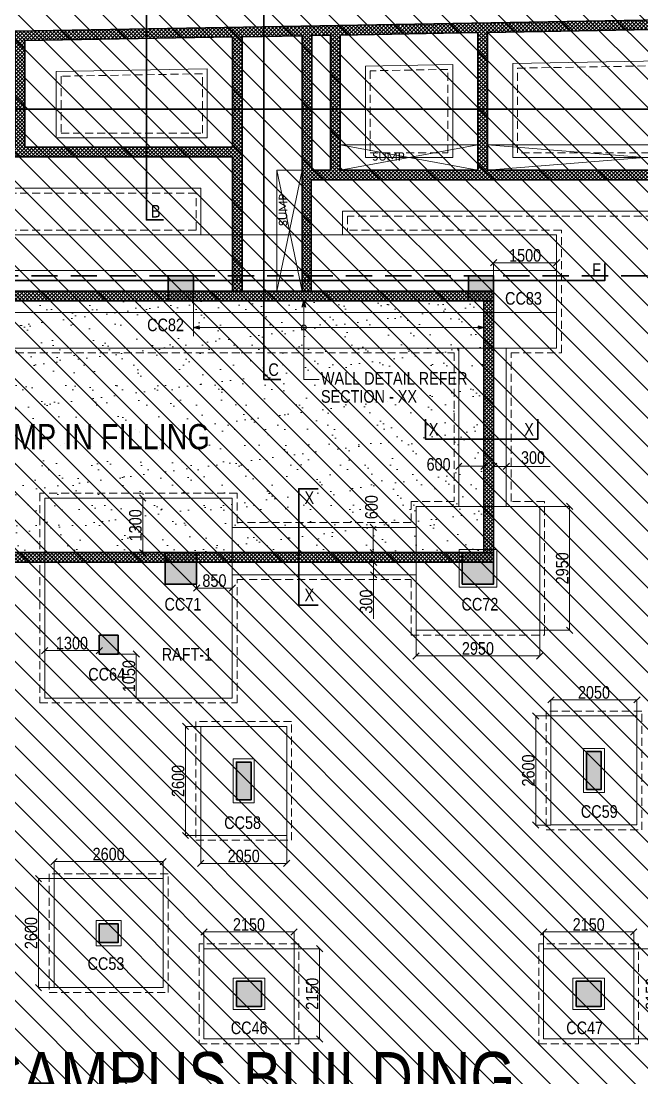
# Model space of a CAD drawing. Header units: millimetres. Extents: x 1112055 to 3390982, y -148532 to 766891.
# Drawn here: x 2791125 to 2805924, y 347639 to 372833 of the extents above; entities that cross this region are included whole.
import ezdxf

# ---------------------------------------------------------------- set-up
doc = ezdxf.new("R2010")
doc.units = ezdxf.units.MM
doc.header["$PDMODE"] = 35
doc.header["$PDSIZE"] = -25
doc.linetypes.add('DASHED2', pattern=[0.375, 0.25, -0.125])
doc.linetypes.add('Hidden', pattern=[9.525, 6.35, -3.175])
for name, color, linetype, lineweight in [('A_Cut-out', 251, 'Continuous', 9), ('B COL. NO.', 3, 'Continuous', 20), ('B FINAL COLUMN', 1, 'Continuous', 30), ('B FOOTING', 49, 'Continuous', 20), ('B FOOTING DIM', 234, 'Continuous', 9), ('B HATCH', 250, 'Continuous', 0), ('B P.C.C', 251, 'Continuous', 0), ('EXCAVATION LINE', 236, 'Continuous', 30)]:
    doc.layers.add(name, color=color, linetype=linetype, lineweight=lineweight)
doc.layers.add('B Pedestal', color=7, linetype='Continuous', lineweight=9, true_color=0x5c8948)
doc.layers.add('B-COL HT', color=7, linetype='Continuous', lineweight=0, true_color=0x4e4f45)
doc.layers.add('SXO-TEXT-AREA LOCATION', color=7, linetype='Continuous')
doc.styles.add('ARIAL', font='arial.ttf')
doc.styles.get("Standard").update_dxf_attribs({"font": 'arial.ttf'})
doc.styles.add('SWINC', font='swissc.ttf')
doc.dimstyles.new('BHOOMI', dxfattribs={"dimtxt": 230, "dimasz": 150, "dimexe": 10, "dimexo": 0, "dimgap": 25, "dimtad": 1, "dimdec": 0, "dimzin": 0, "dimdsep": 46, "dimtxsty": 'SWINC', "dimblk": 'OBLIQUE', "dimcen": 0.09, "dimclrd": 250, "dimclre": 250, "dimclrt": 256, "dimaunit": 1, "dimadec": 3, "dimazin": 0, "dimtfac": 1, "dimtdec": 0, "dimtofl": 0, "dimtmove": 1, "dimatfit": 3, "dimfxl": 100, "dimtolj": 1, "dimtzin": 0, "dimlwd": 9, "dimlwe": 5, "dimarcsym": 0})
doc.dimstyles.new('DIM 1', dxfattribs={"dimscale": 0, "dimtxt": 230, "dimasz": 150, "dimexe": 0.18, "dimexo": 0.0625, "dimgap": 0.5, "dimtad": 1, "dimdec": 0, "dimzin": 0, "dimdsep": 46, "dimtxsty": 'ARIAL', "dimblk": 'OBLIQUE', "dimcen": 6, "dimse1": 1, "dimse2": 1, "dimclrd": 256, "dimclrt": 256, "dimadec": 0, "dimazin": 2, "dimtfac": 0.75, "dimtdec": 0, "dimtix": 1, "dimtofl": 0, "dimtmove": 1, "dimatfit": 3, "dimldrblk": 'OPEN30', "dimfxl": 0.18, "dimfrac": 1, "dimtolj": 1, "dimtzin": 0, "dimlwd": -1, "dimarcsym": 0})
pattern_1 = [(45, (931955.594, -149308.41), (-44.9012806, 44.9012806), []), (135, (931955.594, -149308.41), (-44.9012806, -44.9012806), [])]

# ---------------------------------------------------------------- blocks, each defined once
blk = doc.blocks.new('_Oblique')
at = {"color": 0, "linetype": 'ByBlock', "lineweight": -2}
blk.add_line((-0.5, -0.5), (0.5, 0.5), dxfattribs=at)
blk = doc.blocks.new('*D4204')
at = {"layer": 'B FOOTING DIM', "color": 250, "lineweight": 5, "ltscale": 0.5, "transparency": 16777216}
for p, q in [((2802391, 366762), (2802391, 367082)), ((2802391, 367072), (2803891, 367072)), ((2803891, 366762), (2803891, 367082))]:
    blk.add_line(p, q, dxfattribs=at)
at = {"layer": 'Defpoints', "color": 0, "transparency": 16777216}
for p in [(2803891, 367072), (2802391, 366762), (2803891, 366762)]:
    blk.add_point(p, dxfattribs=at)
at = {"layer": 'B FOOTING DIM', "color": 250, "lineweight": 5, "transparency": 16777216, "xscale": 150, "yscale": 150, "zscale": 150, "rotation": 180}
blk.add_blockref('_Oblique', (2802391, 367072), dxfattribs=at)
at = {"layer": 'B FOOTING DIM', "color": 250, "lineweight": 5, "transparency": 16777216, "xscale": 150, "yscale": 150, "zscale": 150}
blk.add_blockref('_Oblique', (2803891, 367072), dxfattribs=at)
at = {"layer": 'B FOOTING DIM', "transparency": 16777216, "insert": (2803141, 367247), "char_height": 300, "attachment_point": 5, "style": 'SWINC'}
blk.add_mtext('\\A1;1500', dxfattribs=at)
blk = doc.blocks.new('*D4577')
at = {"layer": 'B FOOTING DIM', "color": 250, "lineweight": 5, "ltscale": 0.5, "transparency": 16777216}
for p, q in [((2795482, 350717), (2795482, 351128)), ((2795482, 351118), (2797632, 351118)), ((2797632, 350717), (2797632, 351128))]:
    blk.add_line(p, q, dxfattribs=at)
at = {"layer": 'Defpoints', "color": 0, "transparency": 16777216}
for p in [(2797632, 351118), (2795482, 350717), (2797632, 350717)]:
    blk.add_point(p, dxfattribs=at)
at = {"layer": 'B FOOTING DIM', "color": 250, "lineweight": 5, "transparency": 16777216, "xscale": 150, "yscale": 150, "zscale": 150, "rotation": 180}
blk.add_blockref('_Oblique', (2795482, 351118), dxfattribs=at)
at = {"layer": 'B FOOTING DIM', "color": 250, "lineweight": 5, "transparency": 16777216, "xscale": 150, "yscale": 150, "zscale": 150}
blk.add_blockref('_Oblique', (2797632, 351118), dxfattribs=at)
at = {"layer": 'B FOOTING DIM', "transparency": 16777216, "insert": (2796557, 351293), "char_height": 300, "attachment_point": 5, "style": 'SWINC'}
blk.add_mtext('\\A1;2150', dxfattribs=at)
blk = doc.blocks.new('*D4578')
at = {"layer": 'B FOOTING DIM', "color": 250, "lineweight": 5, "ltscale": 0.5, "transparency": 16777216}
for p, q in [((2797632, 350717), (2798252, 350717)), ((2798242, 350717), (2798242, 348567)), ((2797632, 348567), (2798252, 348567))]:
    blk.add_line(p, q, dxfattribs=at)
at = {"layer": 'Defpoints', "color": 0, "transparency": 16777216}
for p in [(2797632, 350717), (2797632, 348567), (2798242, 348567)]:
    blk.add_point(p, dxfattribs=at)
at = {"layer": 'B FOOTING DIM', "color": 250, "lineweight": 5, "transparency": 16777216, "xscale": 150, "yscale": 150, "zscale": 150}
for p, rotation in [((2798242, 350717), 90), ((2798242, 348567), 270)]:
    blk.add_blockref('_Oblique', p, dxfattribs=dict(at, rotation=rotation))
at = {"layer": 'B FOOTING DIM', "transparency": 16777216, "insert": (2798067, 349642), "char_height": 300, "attachment_point": 5, "rotation": 90, "style": 'SWINC'}
blk.add_mtext('\\A1;2150', dxfattribs=at)
blk = doc.blocks.new('*D4579')
at = {"layer": 'B FOOTING DIM', "color": 250, "lineweight": 5, "ltscale": 0.5, "transparency": 16777216}
for p, q in [((2803582, 350717), (2803582, 351128)), ((2803582, 351118), (2805732, 351118)), ((2805732, 350717), (2805732, 351128))]:
    blk.add_line(p, q, dxfattribs=at)
at = {"layer": 'Defpoints', "color": 0, "transparency": 16777216}
for p in [(2805732, 351118), (2803582, 350717), (2805732, 350717)]:
    blk.add_point(p, dxfattribs=at)
at = {"layer": 'B FOOTING DIM', "color": 250, "lineweight": 5, "transparency": 16777216, "xscale": 150, "yscale": 150, "zscale": 150, "rotation": 180}
blk.add_blockref('_Oblique', (2803582, 351118), dxfattribs=at)
at = {"layer": 'B FOOTING DIM', "color": 250, "lineweight": 5, "transparency": 16777216, "xscale": 150, "yscale": 150, "zscale": 150}
blk.add_blockref('_Oblique', (2805732, 351118), dxfattribs=at)
at = {"layer": 'B FOOTING DIM', "transparency": 16777216, "insert": (2804657, 351293), "char_height": 300, "attachment_point": 5, "style": 'SWINC'}
blk.add_mtext('\\A1;2150', dxfattribs=at)
blk = doc.blocks.new('*D4580')
at = {"layer": 'B FOOTING DIM', "color": 250, "lineweight": 5, "ltscale": 0.5, "transparency": 16777216}
for p, q in [((2805732, 350717), (2806352, 350717)), ((2806342, 350717), (2806342, 348567)), ((2805732, 348567), (2806352, 348567))]:
    blk.add_line(p, q, dxfattribs=at)
at = {"layer": 'Defpoints', "color": 0, "transparency": 16777216}
for p in [(2805732, 350717), (2805732, 348567), (2806342, 348567)]:
    blk.add_point(p, dxfattribs=at)
at = {"layer": 'B FOOTING DIM', "color": 250, "lineweight": 5, "transparency": 16777216, "xscale": 150, "yscale": 150, "zscale": 150}
for p, rotation in [((2806342, 350717), 90), ((2806342, 348567), 270)]:
    blk.add_blockref('_Oblique', p, dxfattribs=dict(at, rotation=rotation))
at = {"layer": 'B FOOTING DIM', "transparency": 16777216, "insert": (2806167, 349642), "char_height": 300, "attachment_point": 5, "rotation": 90, "style": 'SWINC'}
blk.add_mtext('\\A1;2150', dxfattribs=at)
blk = doc.blocks.new('*D4581')
at = {"layer": 'B FOOTING DIM', "color": 250, "lineweight": 5, "ltscale": 0.5, "transparency": 16777216}
for p, q in [((2795407, 356017), (2795034, 356017)), ((2795044, 356017), (2795044, 353417)), ((2795407, 353417), (2795034, 353417))]:
    blk.add_line(p, q, dxfattribs=at)
at = {"layer": 'Defpoints', "color": 0, "transparency": 16777216}
for p in [(2795407, 356017), (2795044, 353417), (2795407, 353417)]:
    blk.add_point(p, dxfattribs=at)
at = {"layer": 'B FOOTING DIM', "color": 250, "lineweight": 5, "transparency": 16777216, "xscale": 150, "yscale": 150, "zscale": 150}
for p, rotation in [((2795044, 356017), 90), ((2795044, 353417), 270)]:
    blk.add_blockref('_Oblique', p, dxfattribs=dict(at, rotation=rotation))
at = {"layer": 'B FOOTING DIM', "transparency": 16777216, "insert": (2794869, 354717), "char_height": 300, "attachment_point": 5, "rotation": 90, "style": 'SWINC'}
blk.add_mtext('\\A1;2600', dxfattribs=at)
blk = doc.blocks.new('*D4582')
at = {"layer": 'B FOOTING DIM', "color": 250, "lineweight": 5, "ltscale": 0.5, "transparency": 16777216}
for p, q in [((2795407, 353417), (2795407, 352740)), ((2797457, 353417), (2797457, 352740)), ((2795407, 352750), (2797457, 352750))]:
    blk.add_line(p, q, dxfattribs=at)
at = {"layer": 'Defpoints', "color": 0, "transparency": 16777216}
for p in [(2795407, 353417), (2797457, 353417), (2797457, 352750)]:
    blk.add_point(p, dxfattribs=at)
at = {"layer": 'B FOOTING DIM', "color": 250, "lineweight": 5, "transparency": 16777216, "xscale": 150, "yscale": 150, "zscale": 150, "rotation": 180}
blk.add_blockref('_Oblique', (2795407, 352750), dxfattribs=at)
at = {"layer": 'B FOOTING DIM', "color": 250, "lineweight": 5, "transparency": 16777216, "xscale": 150, "yscale": 150, "zscale": 150}
blk.add_blockref('_Oblique', (2797457, 352750), dxfattribs=at)
at = {"layer": 'B FOOTING DIM', "transparency": 16777216, "insert": (2796432, 352925), "char_height": 300, "attachment_point": 5, "style": 'SWINC'}
blk.add_mtext('\\A1;2050', dxfattribs=at)
blk = doc.blocks.new('*D4583')
at = {"layer": 'B FOOTING DIM', "color": 250, "lineweight": 5, "ltscale": 0.5, "transparency": 16777216}
for p, q in [((2803757, 356267), (2803384, 356267)), ((2803394, 356267), (2803394, 353667)), ((2803757, 353667), (2803384, 353667))]:
    blk.add_line(p, q, dxfattribs=at)
at = {"layer": 'Defpoints', "color": 0, "transparency": 16777216}
for p in [(2803757, 356267), (2803394, 353667), (2803757, 353667)]:
    blk.add_point(p, dxfattribs=at)
at = {"layer": 'B FOOTING DIM', "color": 250, "lineweight": 5, "transparency": 16777216, "xscale": 150, "yscale": 150, "zscale": 150}
for p, rotation in [((2803394, 356267), 90), ((2803394, 353667), 270)]:
    blk.add_blockref('_Oblique', p, dxfattribs=dict(at, rotation=rotation))
at = {"layer": 'B FOOTING DIM', "transparency": 16777216, "insert": (2803219, 354967), "char_height": 300, "attachment_point": 5, "rotation": 90, "style": 'SWINC'}
blk.add_mtext('\\A1;2600', dxfattribs=at)
blk = doc.blocks.new('*D4584')
at = {"layer": 'B FOOTING DIM', "color": 250, "lineweight": 5, "ltscale": 0.5, "transparency": 16777216}
for p, q in [((2803757, 356267), (2803757, 356662)), ((2803757, 356652), (2805807, 356652)), ((2805807, 356267), (2805807, 356662))]:
    blk.add_line(p, q, dxfattribs=at)
at = {"layer": 'Defpoints', "color": 0, "transparency": 16777216}
for p in [(2805807, 356652), (2803757, 356267), (2805807, 356267)]:
    blk.add_point(p, dxfattribs=at)
at = {"layer": 'B FOOTING DIM', "color": 250, "lineweight": 5, "transparency": 16777216, "xscale": 150, "yscale": 150, "zscale": 150, "rotation": 180}
blk.add_blockref('_Oblique', (2803757, 356652), dxfattribs=at)
at = {"layer": 'B FOOTING DIM', "color": 250, "lineweight": 5, "transparency": 16777216, "xscale": 150, "yscale": 150, "zscale": 150}
blk.add_blockref('_Oblique', (2805807, 356652), dxfattribs=at)
at = {"layer": 'B FOOTING DIM', "transparency": 16777216, "insert": (2804782, 356827), "char_height": 300, "attachment_point": 5, "style": 'SWINC'}
blk.add_mtext('\\A1;2050', dxfattribs=at)
blk = doc.blocks.new('*D4611')
at = {"layer": 'B FOOTING DIM', "color": 250, "lineweight": 5, "ltscale": 0.5, "transparency": 16777216}
for p, q in [((2800541, 358312), (2800541, 357690)), ((2803491, 358312), (2803491, 357690)), ((2803491, 357700), (2800541, 357700))]:
    blk.add_line(p, q, dxfattribs=at)
at = {"layer": 'Defpoints', "color": 0, "transparency": 16777216}
for p in [(2800541, 358312), (2803491, 358312), (2800541, 357700)]:
    blk.add_point(p, dxfattribs=at)
at = {"layer": 'B FOOTING DIM', "color": 250, "lineweight": 5, "transparency": 16777216, "xscale": 150, "yscale": 150, "zscale": 150, "rotation": 180}
blk.add_blockref('_Oblique', (2800541, 357700), dxfattribs=at)
at = {"layer": 'B FOOTING DIM', "color": 250, "lineweight": 5, "transparency": 16777216, "xscale": 150, "yscale": 150, "zscale": 150}
blk.add_blockref('_Oblique', (2803491, 357700), dxfattribs=at)
at = {"layer": 'B FOOTING DIM', "transparency": 16777216, "insert": (2802016, 357875), "char_height": 300, "attachment_point": 5, "style": 'SWINC'}
blk.add_mtext('\\A1;2950', dxfattribs=at)
blk = doc.blocks.new('*D4612')
at = {"layer": 'B FOOTING DIM', "color": 250, "lineweight": 5, "ltscale": 0.5, "transparency": 16777216}
for p, q in [((2803491, 361262), (2804213, 361262)), ((2804203, 358312), (2804203, 361262)), ((2803491, 358312), (2804213, 358312))]:
    blk.add_line(p, q, dxfattribs=at)
at = {"layer": 'Defpoints', "color": 0, "transparency": 16777216}
for p in [(2803491, 361262), (2804203, 361262), (2803491, 358312)]:
    blk.add_point(p, dxfattribs=at)
at = {"layer": 'B FOOTING DIM', "color": 250, "lineweight": 5, "transparency": 16777216, "xscale": 150, "yscale": 150, "zscale": 150}
for p, rotation in [((2804203, 361262), 90), ((2804203, 358312), 270)]:
    blk.add_blockref('_Oblique', p, dxfattribs=dict(at, rotation=rotation))
at = {"layer": 'B FOOTING DIM', "transparency": 16777216, "insert": (2804028, 359787), "char_height": 300, "attachment_point": 5, "rotation": 90, "style": 'SWINC'}
blk.add_mtext('\\A1;2950', dxfattribs=at)
blk = doc.blocks.new('*D4669')
at = {"layer": 'B FOOTING DIM', "color": 250, "lineweight": 5, "ltscale": 0.5, "transparency": 16777216}
for p, q in [((2791912, 352390), (2791912, 352806)), ((2791912, 352796), (2794512, 352796)), ((2794512, 352390), (2794512, 352806))]:
    blk.add_line(p, q, dxfattribs=at)
at = {"layer": 'Defpoints', "color": 0, "transparency": 16777216}
for p in [(2794512, 352796), (2791912, 352390), (2794512, 352390)]:
    blk.add_point(p, dxfattribs=at)
at = {"layer": 'B FOOTING DIM', "color": 250, "lineweight": 5, "transparency": 16777216, "xscale": 150, "yscale": 150, "zscale": 150, "rotation": 180}
blk.add_blockref('_Oblique', (2791912, 352796), dxfattribs=at)
at = {"layer": 'B FOOTING DIM', "color": 250, "lineweight": 5, "transparency": 16777216, "xscale": 150, "yscale": 150, "zscale": 150}
blk.add_blockref('_Oblique', (2794512, 352796), dxfattribs=at)
at = {"layer": 'B FOOTING DIM', "transparency": 16777216, "insert": (2793212, 352971), "char_height": 300, "attachment_point": 5, "style": 'SWINC'}
blk.add_mtext('\\A1;2600', dxfattribs=at)
blk = doc.blocks.new('*D4670')
at = {"layer": 'B FOOTING DIM', "color": 250, "lineweight": 5, "ltscale": 0.5, "transparency": 16777216}
for p, q in [((2791912, 352390), (2791529, 352390)), ((2791539, 352390), (2791539, 349790)), ((2791912, 349790), (2791529, 349790))]:
    blk.add_line(p, q, dxfattribs=at)
at = {"layer": 'Defpoints', "color": 0, "transparency": 16777216}
for p in [(2791912, 352390), (2791539, 349790), (2791912, 349790)]:
    blk.add_point(p, dxfattribs=at)
at = {"layer": 'B FOOTING DIM', "color": 250, "lineweight": 5, "transparency": 16777216, "xscale": 150, "yscale": 150, "zscale": 150}
for p, rotation in [((2791539, 352390), 90), ((2791539, 349790), 270)]:
    blk.add_blockref('_Oblique', p, dxfattribs=dict(at, rotation=rotation))
at = {"layer": 'B FOOTING DIM', "transparency": 16777216, "insert": (2791364, 351090), "char_height": 300, "attachment_point": 5, "rotation": 90, "style": 'SWINC'}
blk.add_mtext('\\A1;2600', dxfattribs=at)
blk = doc.blocks.new('*D4682')
at = {"layer": 'B FOOTING DIM', "color": 250, "lineweight": 5, "ltscale": 0.5, "transparency": 16777216}
for p, q in [((2791687, 357951), (2791687, 357817)), ((2792987, 357827), (2791687, 357827)), ((2792987, 357967), (2792987, 357817))]:
    blk.add_line(p, q, dxfattribs=at)
at = {"layer": 'Defpoints', "color": 0, "transparency": 16777216}
for p in [(2791687, 357951), (2791687, 357827), (2792987, 357967)]:
    blk.add_point(p, dxfattribs=at)
at = {"layer": 'B FOOTING DIM', "color": 250, "lineweight": 5, "transparency": 16777216, "xscale": 150, "yscale": 150, "zscale": 150, "rotation": 180}
blk.add_blockref('_Oblique', (2791687, 357827), dxfattribs=at)
at = {"layer": 'B FOOTING DIM', "color": 250, "lineweight": 5, "transparency": 16777216, "xscale": 150, "yscale": 150, "zscale": 150}
blk.add_blockref('_Oblique', (2792987, 357827), dxfattribs=at)
at = {"layer": 'B FOOTING DIM', "transparency": 16777216, "insert": (2792337, 358002), "char_height": 300, "attachment_point": 5, "style": 'SWINC'}
blk.add_mtext('\\A1;1300', dxfattribs=at)
blk = doc.blocks.new('*D4683')
at = {"layer": 'B FOOTING DIM', "color": 250, "lineweight": 5, "ltscale": 0.5, "transparency": 16777216}
for p, q in [((2795309, 359662), (2795309, 359307)), ((2796159, 359657), (2796159, 359307)), ((2795309, 359317), (2796159, 359317))]:
    blk.add_line(p, q, dxfattribs=at)
at = {"layer": 'Defpoints', "color": 0, "transparency": 16777216}
for p in [(2795309, 359662), (2796159, 359657), (2796159, 359317)]:
    blk.add_point(p, dxfattribs=at)
at = {"layer": 'B FOOTING DIM', "color": 250, "lineweight": 5, "transparency": 16777216, "xscale": 150, "yscale": 150, "zscale": 150, "rotation": 180}
blk.add_blockref('_Oblique', (2795309, 359317), dxfattribs=at)
at = {"layer": 'B FOOTING DIM', "color": 250, "lineweight": 5, "transparency": 16777216, "xscale": 150, "yscale": 150, "zscale": 150}
blk.add_blockref('_Oblique', (2796159, 359317), dxfattribs=at)
at = {"layer": 'B FOOTING DIM', "transparency": 16777216, "insert": (2795734, 359492), "char_height": 300, "attachment_point": 5, "style": 'SWINC'}
blk.add_mtext('\\A1;850', dxfattribs=at)
blk = doc.blocks.new('*D4684')
at = {"layer": 'B FOOTING DIM', "color": 250, "lineweight": 5, "ltscale": 0.5, "transparency": 16777216}
for p, q in [((2793437, 357742), (2793880, 357742)), ((2793870, 357742), (2793870, 356692)), ((2793437, 356692), (2793880, 356692))]:
    blk.add_line(p, q, dxfattribs=at)
at = {"layer": 'Defpoints', "color": 0, "transparency": 16777216}
for p in [(2793437, 357742), (2793437, 356692), (2793870, 356692)]:
    blk.add_point(p, dxfattribs=at)
at = {"layer": 'B FOOTING DIM', "color": 250, "lineweight": 5, "transparency": 16777216, "xscale": 150, "yscale": 150, "zscale": 150}
for p, rotation in [((2793870, 357742), 90), ((2793870, 356692), 270)]:
    blk.add_blockref('_Oblique', p, dxfattribs=dict(at, rotation=rotation))
at = {"layer": 'B FOOTING DIM', "transparency": 16777216, "insert": (2793695, 357217), "char_height": 300, "attachment_point": 5, "rotation": 90, "style": 'SWINC'}
blk.add_mtext('\\A1;1050', dxfattribs=at)
blk = doc.blocks.new('*D4685')
at = {"layer": 'B FOOTING DIM', "color": 250, "lineweight": 5, "ltscale": 0.5, "transparency": 16777216}
for p, q in [((2794559, 361463), (2794016, 361463)), ((2794026, 360162), (2794026, 361463)), ((2794559, 360162), (2794016, 360162))]:
    blk.add_line(p, q, dxfattribs=at)
at = {"layer": 'Defpoints', "color": 0, "transparency": 16777216}
for p in [(2794026, 361463), (2794559, 361463), (2794559, 360162)]:
    blk.add_point(p, dxfattribs=at)
at = {"layer": 'B FOOTING DIM', "color": 250, "lineweight": 5, "transparency": 16777216, "xscale": 150, "yscale": 150, "zscale": 150}
for p, rotation in [((2794026, 361463), 90), ((2794026, 360162), 270)]:
    blk.add_blockref('_Oblique', p, dxfattribs=dict(at, rotation=rotation))
at = {"layer": 'B FOOTING DIM', "transparency": 16777216, "insert": (2793851, 360813), "char_height": 300, "attachment_point": 5, "rotation": 90, "style": 'SWINC'}
blk.add_mtext('\\A1;1300', dxfattribs=at)
blk = doc.blocks.new('*D4283')
at = {"layer": 'B FOOTING DIM', "color": 250, "lineweight": 5, "ltscale": 0.5, "transparency": 16777216}
for p, q in [((2799351, 359932), (2799537, 359932)), ((2799527, 359632), (2799527, 359932)), ((2799351, 359632), (2799537, 359632)), ((2799527, 359632), (2799527, 358584))]:
    blk.add_line(p, q, dxfattribs=at)
at = {"layer": 'Defpoints', "color": 0, "transparency": 16777216}
for p in [(2799351, 359932), (2799527, 359932), (2799351, 359632)]:
    blk.add_point(p, dxfattribs=at)
at = {"layer": 'B FOOTING DIM', "color": 250, "lineweight": 5, "transparency": 16777216, "xscale": 150, "yscale": 150, "zscale": 150}
for p, rotation in [((2799527, 359932), 90), ((2799527, 359632), 270)]:
    blk.add_blockref('_Oblique', p, dxfattribs=dict(at, rotation=rotation))
at = {"layer": 'B FOOTING DIM', "transparency": 16777216, "insert": (2799352, 358994), "char_height": 300, "attachment_point": 5, "rotation": 90, "style": 'SWINC'}
blk.add_mtext('\\A1;300', dxfattribs=at)
blk = doc.blocks.new('*D4284')
at = {"layer": 'B FOOTING DIM', "color": 250, "lineweight": 5, "ltscale": 0.5, "transparency": 16777216}
for p, q in [((2799557, 360762), (2799510, 360762)), ((2799520, 360162), (2799520, 360762)), ((2799557, 360162), (2799510, 360162))]:
    blk.add_line(p, q, dxfattribs=at)
at = {"layer": 'Defpoints', "color": 0, "transparency": 16777216}
for p in [(2799520, 360762), (2799557, 360762), (2799557, 360162)]:
    blk.add_point(p, dxfattribs=at)
at = {"layer": 'B FOOTING DIM', "color": 250, "lineweight": 5, "transparency": 16777216, "xscale": 150, "yscale": 150, "zscale": 150}
for p, rotation in [((2799520, 360762), 90), ((2799520, 360162), 270)]:
    blk.add_blockref('_Oblique', p, dxfattribs=dict(at, rotation=rotation))
at = {"layer": 'B FOOTING DIM', "transparency": 16777216, "insert": (2799479, 361245), "char_height": 300, "attachment_point": 5, "rotation": 90, "style": 'SWINC'}
blk.add_mtext('\\A1;600', dxfattribs=at)
blk = doc.blocks.new('_Open30')
at = {"color": 0, "linetype": 'ByBlock', "lineweight": -2}
for p, q in [((-1, 0.27), (0, 0)), ((0, 0), (-1, -0.27)), ((0, 0), (-1, 0))]:
    blk.add_line(p, q, dxfattribs=at)
blk = doc.blocks.new('*D4285')
at = {"layer": 'B FOOTING DIM', "color": 250, "lineweight": 5, "ltscale": 0.5, "transparency": 16777216}
for p, q in [((2802391, 362391), (2802391, 362206)), ((2802691, 362391), (2802691, 362206)), ((2802691, 362216), (2802391, 362216)), ((2802691, 362216), (2803739, 362216))]:
    blk.add_line(p, q, dxfattribs=at)
at = {"layer": 'Defpoints', "color": 0, "transparency": 16777216}
for p in [(2802391, 362391), (2802691, 362391), (2802391, 362216)]:
    blk.add_point(p, dxfattribs=at)
at = {"layer": 'B FOOTING DIM', "color": 250, "lineweight": 5, "transparency": 16777216, "xscale": 150, "yscale": 150, "zscale": 150, "rotation": 180}
blk.add_blockref('_Oblique', (2802391, 362216), dxfattribs=at)
at = {"layer": 'B FOOTING DIM', "color": 250, "lineweight": 5, "transparency": 16777216, "xscale": 150, "yscale": 150, "zscale": 150}
blk.add_blockref('_Oblique', (2802691, 362216), dxfattribs=at)
at = {"layer": 'B FOOTING DIM', "transparency": 16777216, "insert": (2803329, 362426), "char_height": 300, "attachment_point": 5, "style": 'SWINC'}
blk.add_mtext('\\A1;300', dxfattribs=at)
blk = doc.blocks.new('*D4286')
at = {"layer": 'B FOOTING DIM', "color": 250, "lineweight": 5, "ltscale": 0.5, "transparency": 16777216}
for p, q in [((2801561, 362186), (2801561, 362232)), ((2802161, 362222), (2801561, 362222)), ((2802161, 362186), (2802161, 362232))]:
    blk.add_line(p, q, dxfattribs=at)
at = {"layer": 'Defpoints', "color": 0, "transparency": 16777216}
for p in [(2801561, 362222), (2801561, 362186), (2802161, 362186)]:
    blk.add_point(p, dxfattribs=at)
at = {"layer": 'B FOOTING DIM', "color": 250, "lineweight": 5, "transparency": 16777216, "xscale": 150, "yscale": 150, "zscale": 150, "rotation": 180}
blk.add_blockref('_Oblique', (2801561, 362222), dxfattribs=at)
at = {"layer": 'B FOOTING DIM', "color": 250, "lineweight": 5, "transparency": 16777216, "xscale": 150, "yscale": 150, "zscale": 150}
blk.add_blockref('_Oblique', (2802161, 362222), dxfattribs=at)
at = {"layer": 'B FOOTING DIM', "transparency": 16777216, "insert": (2801078, 362264), "char_height": 300, "attachment_point": 5, "style": 'SWINC'}
blk.add_mtext('\\A1;600', dxfattribs=at)

msp = doc.modelspace()

# ---------------------------------------------------------------- hatches: boundary and pattern name
at = {"layer": 'B HATCH', "lineweight": 0}
h = msp.add_hatch(dxfattribs=at)
h.set_pattern_fill('ANSI37', color=250, scale=20, style=0)
h.set_pattern_definition([(45, (1040446.71, -149308.41), (-44.9012806, 44.9012806), []), (135, (1040446.71, -149308.41), (-44.9012806, -44.9012806), [])])
h.paths.add_polyline_path([(2817077.2, 369281.5), (2817077.2, 372824.4), (2809902.2, 372698.5), (2809902.2, 369281.7)], flags=16)
h.paths.add_polyline_path([(2791213.2, 369828.2), (2796162.2, 369828.2), (2796162.2, 372457.1), (2791213.2, 372370.2)], flags=16)
h.paths.add_polyline_path([(2798052.2, 372490.5), (2798502.2, 372498.4), (2798502.2, 369281.2), (2798052.2, 369281.2)], flags=16)
h.paths.add_polyline_path([(2753987.2, 369013), (2753987.2, 260347.4), (2804447.2, 260347.4), (2804447.2, 300147.4), (2817077.2, 300147.4), (2817077.2, 369051.5), (2798038.8, 369052), (2798038.8, 366392.4), (2797822.2, 366392.4), (2797822.2, 372486.5), (2796392.2, 372461.4), (2796392.2, 366392.4), (2796162.2, 366392.4), (2796162.2, 369598.2), (2786711.2, 369598.2), (2786711.2, 369013)], flags=16)
h.paths.add_polyline_path([(2809676.9, 372694.5), (2809676.9, 369281.7), (2802247.2, 369281.9), (2802247.2, 372564.1)], flags=16)
h.paths.add_polyline_path([(2798732.2, 369282), (2798732.2, 372502.4), (2802017.2, 372560.1), (2802017.2, 369281.9)], flags=16)
h.paths.add_polyline_path([(2786481.2, 369243), (2753757.2, 369243), (2753757.2, 260117.4), (2804677.2, 260117.4), (2804677.2, 299917.4), (2817307.2, 299917.4), (2817307.2, 373058.5), (2790983.2, 372596.5), (2790983.2, 369828.2), (2786481.2, 369828.2)])
at = {"layer": 'B HATCH'}
h = msp.add_hatch(dxfattribs=at)
h.set_pattern_fill('ANSI37', color=250, scale=20, style=0)
h.set_pattern_definition(pattern_1)
h.paths.add_polyline_path([(2782482.2, 366162.4), (2794633.9, 366162.4), (2794633.9, 366392.4), (2782482.2, 366392.4)])
h = msp.add_hatch(dxfattribs=at)
h.set_pattern_fill('ANSI37', color=250, scale=20, style=0)
h.set_pattern_definition([(45, (944707.26, -149308.41), (-44.9012806, 44.9012806), []), (135, (944707.26, -149308.41), (-44.9012806, -44.9012806), [])])
h.paths.add_polyline_path([(2794633.9, 366162.4), (2802390.6, 366162.4), (2802390.6, 366392.4), (2794633.9, 366392.4)])
h = msp.add_hatch(dxfattribs=at)
h.set_pattern_fill('ANSI37', color=250, scale=20, style=0)
h.set_pattern_definition([(45, (931955.594, -149308.41), (-44.9012806, 44.9012806), []), (135, (931955.594, -149308.41), (-44.9012806, -44.9012806), [])])
h.paths.add_polyline_path([(2802390.6, 360162.4), (2802160.6, 360162.4), (2802160.6, 366162.4), (2802390.6, 366162.4)])
h = msp.add_hatch(dxfattribs=at)
h.set_pattern_fill('ANSI37', color=250, scale=20, style=0)
h.set_pattern_definition(pattern_1)
h.paths.add_polyline_path([(2782482.2, 359932.4), (2794558.9, 359932.4), (2794558.9, 360162.4), (2782482.2, 360162.4)])
h = msp.add_hatch(dxfattribs=at)
h.set_pattern_fill('ANSI37', color=250, scale=20, style=0)
h.set_pattern_definition([(45, (944707.26, -155538.41), (-44.9012806, 44.9012806), []), (135, (944707.26, -155538.41), (-44.9012806, -44.9012806), [])])
h.paths.add_polyline_path([(2794558.9, 359932.4), (2802390.6, 359932.4), (2802390.6, 360162.4), (2794558.9, 360162.4)])
at = {"layer": 'B-COL HT', "lineweight": 0}
h = msp.add_hatch(color=250, dxfattribs=at)
h.dxf.hatch_style = 1
h.paths.add_polyline_path([(2794633.9, 366162.4), (2795233.9, 366162.4), (2795233.9, 366762.4), (2794633.9, 366762.4)])
h = msp.add_hatch(color=250, dxfattribs=at)
h.dxf.hatch_style = 1
h.paths.add_polyline_path([(2801790.6, 366162.4), (2802390.6, 366162.4), (2802390.6, 366762.4), (2801790.6, 366762.4)])
h = msp.add_hatch(color=250, dxfattribs=at)
h.dxf.hatch_style = 1
h.paths.add_polyline_path([(2794558.9, 359412.4), (2795308.9, 359412.4), (2795308.9, 360162.4), (2794558.9, 360162.4)])
h = msp.add_hatch(color=250, dxfattribs=at)
h.dxf.hatch_style = 1
h.paths.add_polyline_path([(2802390.6, 360162.4), (2801640.6, 360162.4), (2801640.6, 359412.4), (2802390.6, 359412.4)])
h = msp.add_hatch(color=250, dxfattribs=at)
h.dxf.hatch_style = 1
h.paths.add_polyline_path([(2792987.2, 357742.4), (2793437.2, 357742.4), (2793437.2, 358192.4), (2792987.2, 358192.4)])
h = msp.add_hatch(color=250, dxfattribs=at)
h.dxf.hatch_style = 1
h.paths.add_polyline_path([(2792987.2, 357742.4), (2793437.2, 357742.4), (2793437.2, 358192.4), (2792987.2, 358192.4)])
h = msp.add_hatch(color=250, dxfattribs=at)
h.dxf.hatch_style = 1
h.paths.add_polyline_path([(2804607.2, 354517.4), (2804957.2, 354517.4), (2804957.2, 355417.4), (2804607.2, 355417.4)])
h = msp.add_hatch(color=250, dxfattribs=at)
h.dxf.hatch_style = 1
h.paths.add_polyline_path([(2796257.2, 354267.4), (2796607.2, 354267.4), (2796607.2, 355167.4), (2796257.2, 355167.4)])
h = msp.add_hatch(color=250, dxfattribs=at)
h.dxf.hatch_style = 1
h.paths.add_polyline_path([(2792987.2, 350864.9), (2793437.2, 350864.9), (2793437.2, 351314.9), (2792987.2, 351314.9)])
h = msp.add_hatch(color=250, dxfattribs=at)
h.dxf.hatch_style = 1
h.paths.add_polyline_path([(2792987.2, 350864.9), (2793437.2, 350864.9), (2793437.2, 351314.9), (2792987.2, 351314.9)])
h = msp.add_hatch(color=250, dxfattribs=at)
h.dxf.hatch_style = 1
h.paths.add_polyline_path([(2796257.2, 349342.4), (2796857.2, 349342.4), (2796857.2, 349942.4), (2796257.2, 349942.4)])
h = msp.add_hatch(color=250, dxfattribs=at)
h.dxf.hatch_style = 1
h.paths.add_polyline_path([(2804357.2, 349342.4), (2804957.2, 349342.4), (2804957.2, 349942.4), (2804357.2, 349942.4)])
at = {"layer": 'EXCAVATION LINE', "lineweight": 0}
h = msp.add_hatch(dxfattribs=at)
h.set_pattern_fill('ANSI31', color=250, scale=150, angle=270)
h.set_pattern_definition([(315, (931955.6, -148808.4), (336.7596, 336.7596), [])])
h.paths.add_polyline_path([(2806897.2, 349752.4), (2806897.2, 356982.4), (2814207.2, 356982.4), (2814207.2, 349752.4)])
h.paths.add_polyline_path([(2804690.6, 337547.4), (2804690.6, 337147.1), (2812646.9, 337147.1), (2812646.9, 329467.6), (2802846.9, 329467.6), (2802846.9, 331747.4), (2798890.6, 331747.4), (2798890.6, 337547.4)])
h.paths.add_polyline_path([(2753042.2, 321417.4), (2818615.6, 321417.4), (2818615.6, 375249.3), (2753042.2, 375249.3)])
h = msp.add_hatch(dxfattribs=at)
h.set_pattern_fill('AR-SAND', color=250, scale=15)
h.set_pattern_definition([(37.5, (671346.6, -8194.46), (-24.00047, 734.11986), [0, -579.12, 0, -647.7, 0, -619.125]), (7.5, (671346.6, -8194.5), (674.28492, 1075.23765), [0, -312.42, 0, -521.97, 0, -200.025]), (327.5, (670878, -8194.46), (1186.48856, 2.15578), [0, -190.5, 0, -685.8, 0, -895.35]), (317.5, (670878, -8194.5), (1145.3347, 334.394), [0, -95.25, 0, -449.58, 0, -514.35])])
h.paths.add_polyline_path([(2782482.2, 366162.4), (2802160.6, 366162.4), (2802160.6, 360162.4), (2782482.2, 360162.4)])

# ---------------------------------------------------------------- linework, layer by layer
at = {"color": 6, "lineweight": 30}
for points in [[(2794520.8, 373747.8), (2794111.6, 373747.8), (2794111.6, 368095.8), (2794520.8, 368095.8)], [(2797320.8, 373788.5), (2796911.6, 373788.5), (2796911.6, 364291.2), (2797320.8, 364291.2)], [(2789817.9, 371147.5), (2789817.9, 370738.3), (2818438.9, 370738.3), (2818438.9, 371147.5)], [(2783457.4, 367055.5), (2783457.4, 366646.3), (2805040.7, 366646.3), (2805040.7, 367055.5)], [(2800763, 363340), (2800763, 362870), (2803446.2, 362870), (2803446.2, 363340)], [(2798210.5, 361683.8), (2797744.8, 361683.8), (2797744.8, 358910.5), (2798210.5, 358910.5)]]:
    msp.add_lwpolyline(points, dxfattribs=at)
at = {"color": 16, "linetype": 'DASHED2', "lineweight": 30, "ltscale": 2500}
msp.add_lwpolyline([(2764957.2, 324917.4), (2817307.2, 324917.4), (2817307.2, 366762.4), (2764957.2, 366762.4)], close=True, dxfattribs=at)
at = {"layer": 'A_Cut-out', "ltscale": 10}
for p, q in [((2802017.2, 369881.4), (2798732.2, 369282)), ((2798732.2, 369881.4), (2802017.2, 369282)), ((2809676.9, 369881.4), (2802247.2, 369281.9)), ((2802247.2, 369881.4), (2809676.9, 369281.7)), ((2797225.2, 369279.5), (2797822.2, 366392.4)), ((2797225.2, 366392.4), (2797822.2, 369279.5))]:
    msp.add_line(p, q, dxfattribs=at)
for points in [[(2798732.2, 369881.4), (2802017.2, 369881.4)], [(2802247.2, 369881.4), (2809676.9, 369881.4)]]:
    msp.add_lwpolyline(points, dxfattribs=at)
msp.add_lwpolyline([(2797225.2, 369279.5), (2797822.2, 369279.5), (2797822.2, 366392.4), (2797225.2, 366392.4)], close=True, dxfattribs=at)
at = {"layer": 'B COL. NO.'}
msp.add_line((2795233.9, 366162.4), (2795233.9, 365322.1), dxfattribs=at)
msp.add_circle((2797865.7, 365527.8), 58.6, dxfattribs=at)
at = {"layer": 'B FINAL COLUMN', "color": 16, "lineweight": 30}
msp.add_lwpolyline([(2786481.2, 369243), (2753757.2, 369243), (2753757.2, 260117.4), (2804677.2, 260117.4), (2804677.2, 299917.4), (2817307.2, 299917.4), (2817307.2, 373058.5), (2790983.2, 372596.5), (2790983.2, 369828.2), (2786481.2, 369828.2), (2786481.2, 369243)], dxfattribs=at)
at = {"layer": 'B FINAL COLUMN', "color": 1, "lineweight": 30}
for points in [[(2802247.2, 372564.1), (2809676.9, 372694.5), (2809676.9, 369281.7), (2802247.2, 369281.9)], [(2791213.2, 369828.2), (2796162.2, 369828.2), (2796162.2, 372457.1), (2791213.2, 372370.2)], [(2798052.2, 372490.5), (2798502.2, 372498.4), (2798502.2, 369281.2), (2798052.2, 369281.2)], [(2798732.2, 372502.4), (2798732.2, 369282), (2802017.2, 369281.9), (2802017.2, 372560.1)], [(2794633.9, 366162.4), (2802390.6, 366162.4), (2802390.6, 366392.4), (2794633.9, 366392.4)], [(2802390.6, 360162.4), (2802160.6, 360162.4), (2802160.6, 366162.4), (2802390.6, 366162.4)], [(2794558.9, 359932.4), (2802390.6, 359932.4), (2802390.6, 360162.4), (2794558.9, 360162.4)]]:
    msp.add_lwpolyline(points, close=True, dxfattribs=at)
at = {"layer": 'B FINAL COLUMN', "color": 16, "lineweight": 30}
msp.add_lwpolyline([(2753987.2, 260347.4), (2804447.2, 260347.4), (2804447.2, 300147.4), (2817077.2, 300147.4), (2817077.2, 369051.5), (2798038.8, 369052), (2798038.8, 366392.4), (2797822.2, 366392.4), (2797822.2, 372486.5), (2796392.2, 372461.4), (2796392.2, 366392.4), (2796162.2, 366392.4), (2796162.2, 369598.2), (2786711.2, 369598.2), (2786711.2, 369013), (2753987.2, 369013)], close=True, dxfattribs=at)
at = {"layer": 'B FINAL COLUMN'}
for points in [[(2794633.9, 366162.4), (2795233.9, 366162.4), (2795233.9, 366762.4), (2794633.9, 366762.4)], [(2801790.6, 366162.4), (2802390.6, 366162.4), (2802390.6, 366762.4), (2801790.6, 366762.4)], [(2794558.9, 359412.4), (2795308.9, 359412.4), (2795308.9, 360162.4), (2794558.9, 360162.4)], [(2801640.6, 359412.4), (2802390.6, 359412.4), (2802390.6, 360162.4), (2801640.6, 360162.4)], [(2804607.2, 354517.4), (2804957.2, 354517.4), (2804957.2, 355417.4), (2804607.2, 355417.4)], [(2796257.2, 354267.4), (2796607.2, 354267.4), (2796607.2, 355167.4), (2796257.2, 355167.4)], [(2796257.2, 349342.4), (2796857.2, 349342.4), (2796857.2, 349942.4), (2796257.2, 349942.4)], [(2804357.2, 349342.4), (2804957.2, 349342.4), (2804957.2, 349942.4), (2804357.2, 349942.4)]]:
    msp.add_lwpolyline(points, close=True, dxfattribs=at)
at = {"layer": 'B FINAL COLUMN', "color": 4, "lineweight": 30}
for points in [[(2782482.2, 366162.4), (2794633.9, 366162.4), (2794633.9, 366392.4), (2782482.2, 366392.4)], [(2782482.2, 359932.4), (2794558.9, 359932.4), (2794558.9, 360162.4), (2782482.2, 360162.4)]]:
    msp.add_lwpolyline(points, close=True, dxfattribs=at)
at = {"layer": 'B FINAL COLUMN', "color": 4}
for points in [[(2792987.2, 357742.4), (2793437.2, 357742.4), (2793437.2, 358192.4), (2792987.2, 358192.4)], [(2792987.2, 350864.9), (2793437.2, 350864.9), (2793437.2, 351314.9), (2792987.2, 351314.9)]]:
    msp.add_lwpolyline(points, close=True, dxfattribs=at)
at = {"layer": 'B FINAL COLUMN', "color": 1}
for points in [[(2792987.2, 357742.4), (2793437.2, 357742.4), (2793437.2, 358192.4), (2792987.2, 358192.4)], [(2792987.2, 350864.9), (2793437.2, 350864.9), (2793437.2, 351314.9), (2792987.2, 351314.9)]]:
    msp.add_lwpolyline(points, close=True, dxfattribs=at)
at = {"layer": 'B FOOTING'}
for p, q in [((2801561.3, 365037.4), (2801561.3, 361262.4)), ((2802690.6, 365037.4), (2802690.6, 361262.4)), ((2796159.1, 360762.4), (2800540.6, 360762.4)), ((2796159.1, 359632.4), (2800540.6, 359632.4))]:
    msp.add_line(p, q, dxfattribs=at)
for points in [[(2802847.3, 371824.5), (2809076.9, 371933.9), (2809076.9, 369581.7), (2802847.2, 369581.9)], [(2791963.2, 370047.7), (2795562.2, 370047.7), (2795562.2, 371696.4), (2791963.2, 371633.3)], [(2799332.3, 371762.9), (2799332.3, 369582), (2801417.1, 369581.9), (2801417.2, 371799.4)], [(2785402.2, 367737.4), (2803890.6, 367737.4), (2803890.6, 365037.4), (2785402.2, 365037.4)], [(2791687.5, 356692.4), (2796159.1, 356692.4), (2796159.1, 361462.7), (2791687.5, 361462.7)], [(2800540.6, 358312.4), (2803490.6, 358312.4), (2803490.6, 361262.4), (2800540.6, 361262.4)], [(2803757.2, 353667.4), (2805807.2, 353667.4), (2805807.2, 356267.4), (2803757.2, 356267.4)], [(2795407.2, 353417.4), (2797457.2, 353417.4), (2797457.2, 356017.4), (2795407.2, 356017.4)], [(2791912.2, 349789.9), (2794512.2, 349789.9), (2794512.2, 352389.9), (2791912.2, 352389.9)], [(2795482.2, 348567.4), (2797632.2, 348567.4), (2797632.2, 350717.4), (2795482.2, 350717.4)], [(2803582.2, 348567.4), (2805732.2, 348567.4), (2805732.2, 350717.4), (2803582.2, 350717.4)]]:
    msp.add_lwpolyline(points, close=True, dxfattribs=at)
for points in [[(2795412.2, 367737.4), (2795412.2, 368848.2), (2787461.2, 368848.2), (2787461.2, 368263), (2754737.2, 368263), (2754737.2, 367317.6)], [(2816327.2, 367662.4), (2816327.2, 368301.5), (2798788.8, 368302), (2798788.8, 367737.4)]]:
    msp.add_lwpolyline(points, dxfattribs=at)
at = {"layer": 'B P.C.C', "color": 250, "linetype": 'Hidden', "lineweight": 0, "ltscale": 30}
for points in [[(2799447.3, 371649.9), (2799447.3, 369697), (2801302.1, 369696.9), (2801302.2, 371682.4)], [(2802962.3, 371711.5), (2808961.9, 371816.8), (2808961.9, 369696.7), (2802962.2, 369696.9)], [(2792078.2, 370162.7), (2795447.2, 370162.7), (2795447.2, 371579.4), (2792078.2, 371520.3)], [(2803642.2, 353552.4), (2805922.2, 353552.4), (2805922.2, 356382.4), (2803642.2, 356382.4)], [(2795292.2, 353302.4), (2797572.2, 353302.4), (2797572.2, 356132.4), (2795292.2, 356132.4)], [(2791797.2, 349674.9), (2794627.2, 349674.9), (2794627.2, 352504.9), (2791797.2, 352504.9)], [(2795367.2, 348452.4), (2797747.2, 348452.4), (2797747.2, 350832.4), (2795367.2, 350832.4)], [(2803467.2, 348452.4), (2805847.2, 348452.4), (2805847.2, 350832.4), (2803467.2, 350832.4)]]:
    msp.add_lwpolyline(points, close=True, dxfattribs=at)
for points in [[(2795297.2, 367852.4), (2795297.2, 368733.2), (2787576.2, 368733.2), (2787576.2, 368148), (2754852.2, 368148), (2754852.2, 367432.6)], [(2816212.2, 367777.4), (2816212.2, 368186.5), (2798903.8, 368187), (2798903.8, 367852.4)], [(2795297.2, 367852.4), (2785287.2, 367852.4), (2785287.2, 364922.4), (2801446.3, 364922.4), (2801446.3, 361377.4), (2800425.6, 361377.4), (2800425.6, 360877.4), (2796274.1, 360877.4), (2796274.1, 361577.7), (2791572.5, 361577.7), (2791572.5, 356577.4), (2796274.1, 356577.4), (2796274.1, 359517.4), (2800425.6, 359517.4), (2800425.6, 358197.4), (2803605.6, 358197.4), (2803605.6, 361377.4), (2802805.6, 361377.4), (2802805.6, 364922.4), (2804005.6, 364922.4), (2804005.6, 367852.4), (2798903.8, 367852.4)]]:
    msp.add_lwpolyline(points, dxfattribs=at)
at = {"layer": 'B Pedestal', "color": 87, "lineweight": 9}
for points in [[(2803890.6, 366887.4), (2785402.2, 366887.4), (2785402.2, 365887.4), (2803890.6, 365887.4)], [(2801565.6, 359337.4), (2802465.6, 359337.4), (2802465.6, 360237.4), (2801565.6, 360237.4)], [(2804532.2, 354442.4), (2805032.2, 354442.4), (2805032.2, 355492.4), (2804532.2, 355492.4)], [(2796182.2, 354192.4), (2796682.2, 354192.4), (2796682.2, 355242.4), (2796182.2, 355242.4)], [(2792912.2, 350789.9), (2793512.2, 350789.9), (2793512.2, 351389.9), (2792912.2, 351389.9)], [(2796182.2, 349267.4), (2796932.2, 349267.4), (2796932.2, 350017.4), (2796182.2, 350017.4)], [(2804282.2, 349267.4), (2805032.2, 349267.4), (2805032.2, 350017.4), (2804282.2, 350017.4)]]:
    msp.add_lwpolyline(points, close=True, dxfattribs=at)

# ---------------------------------------------------------------- texts
at = {"color": 6, "lineweight": 30, "style": 'SWINC'}
for s, p in [('B', (2794220, 368150.7)), ('F', (2804739.9, 366756.9)), ('C', (2797020, 364375)), ('X', (2800845.4, 362952.2)), ('X', (2803120.5, 362952.2)), ('X', (2797881.5, 361321)), ('X', (2797881.5, 358998.8)), ('RAFT-1', (2794476.6, 357585.5))]:
    msp.add_text(s, height=300, dxfattribs=at).set_placement(p)
at = {"color": 1, "style": 'SWINC'}
msp.add_text('CAMPUS BUILDING', height=1200, dxfattribs=at).set_placement((2790152.5, 347054.9))
at = {"layer": 'B COL. NO.', "style": 'SWINC'}
for s, p in [('CC83', (2802662.6, 366073.2)), ('CC82', (2794129.3, 365441.1)), ('WALL DETAIL REFER', (2798273.3, 364166.1)), ('SECTION - XX', (2798273.3, 363735.4)), ('CC71', (2794543.4, 358781.5)), ('CC72', (2801625, 358781.5)), ('CC64', (2792725.4, 357111.5)), ('CC59', (2804469.7, 353839.2)), ('CC58', (2795966.1, 353573.5)), ('CC53', (2792709.3, 350213.4)), ('CC46', (2796123.1, 348681.4)), ('CC47', (2804121.6, 348681.4))]:
    msp.add_text(s, height=300, dxfattribs=at).set_placement(p)
at = {"layer": 'EXCAVATION LINE', "color": 75, "style": 'SWINC'}
msp.add_text('RAMP IN FILLING', height=600, dxfattribs=at).set_placement((2789974.7, 362626.9))
at = {"layer": 'SXO-TEXT-AREA LOCATION', "insert": (2799497.9, 369707.7), "char_height": 200, "attachment_point": 1}
msp.add_mtext('\\pxqc;{\\fCalibri|b0|i0|c0|p34;SUMP}', dxfattribs=at)
at = {"layer": 'SXO-TEXT-AREA LOCATION', "insert": (2797269, 367945.9), "char_height": 200, "attachment_point": 1, "rotation": 90}
msp.add_mtext('\\pxqc;{\\fCalibri|b0|i0|c0|p34;SUMP}', dxfattribs=at)

# ---------------------------------------------------------------- dimensions: what is measured, and where the dimension line sits
at = {"layer": 'B FOOTING DIM', "color": 250, "ltscale": 0.5}
for base, p1, p2, picture, middle in [((2803890.6, 367071.8), (2802390.6, 366762.4), (2803890.6, 366762.4), '*D4204', (2803140.6, 367246.8)), ((2796159.1, 359317.3), (2795308.9, 359662.4), (2796159.1, 359656.5), '*D4683', (2795734, 359492.3)), ((2800540.6, 357699.8), (2803490.6, 358312.4), (2800540.6, 358312.4), '*D4611', (2802015.6, 357874.8)), ((2791687.5, 357827.2), (2792987.2, 357967.4), (2791687.5, 357951), '*D4682', (2792337.4, 358002.2)), ((2805807.2, 356652.1), (2803757.2, 356267.4), (2805807.2, 356267.4), '*D4584', (2804782.2, 356827.1)), ((2797457.2, 352749.8), (2795407.2, 353417.4), (2797457.2, 353417.4), '*D4582', (2796432.2, 352924.8)), ((2797632.2, 351117.8), (2795482.2, 350717.4), (2797632.2, 350717.4), '*D4577', (2796557.2, 351292.8)), ((2805732.2, 351117.8), (2803582.2, 350717.4), (2805732.2, 350717.4), '*D4579', (2804657.2, 351292.8))]:
    dim = msp.add_linear_dim(base=base, p1=p1, p2=p2, dimstyle='BHOOMI', override={"dimtxt": 300, "dimlwd": 5}, dxfattribs=at)
    dim.commit()
    dim.dimension.update_dxf_attribs({"geometry": picture, "text_midpoint": middle})
for base, p1, p2, angle, picture, middle in [((2802390.6, 362215.9), (2802690.6, 362391.2), (2802390.6, 362391.2), 180, '*D4285', (2803328.8, 362233.4)), ((2801560.6, 362222.5), (2802160.6, 362185.6), (2801560.6, 362185.6), 180, '*D4286', (2801077.9, 362089)), ((2799520.2, 360762.4), (2799557.1, 360162.4), (2799557.1, 360762.4), 90, '*D4284', (2799653.7, 361245.1)), ((2799526.8, 359932.4), (2799351.5, 359632.4), (2799351.5, 359932.4), 90, '*D4283', (2799509.3, 358994.2))]:
    dim = msp.add_linear_dim(base=base, p1=p1, p2=p2, angle=angle, dimstyle='BHOOMI', override={"dimtxt": 300, "dimlwd": 5}, dxfattribs=at)
    dim.commit()
    dim.dimension.update_dxf_attribs({"geometry": picture, "text_midpoint": middle, "dimtype": 160})
for base, p1, p2, angle, picture, middle in [((2794025.9, 361462.7), (2794558.9, 360162.4), (2794558.9, 361462.7), 270, '*D4685', (2793850.9, 360812.6)), ((2804202.9, 361262.4), (2803490.6, 358312.4), (2803490.6, 361262.4), 90, '*D4612', (2804027.9, 359787.4)), ((2793870.4, 356692.4), (2793437.2, 357742.4), (2793437.2, 356692.4), 270, '*D4684', (2793695.4, 357217.4)), ((2803394, 353667.4), (2803757.2, 356267.4), (2803757.2, 353667.4), 90, '*D4583', (2803219, 354967.4)), ((2795044, 353417.4), (2795407.2, 356017.4), (2795407.2, 353417.4), 90, '*D4581', (2794869, 354717.4)), ((2798242, 348567.4), (2797632.2, 350717.4), (2797632.2, 348567.4), 90, '*D4578', (2798067, 349642.4)), ((2806342, 348567.4), (2805732.2, 350717.4), (2805732.2, 348567.4), 90, '*D4580', (2806167, 349642.4))]:
    dim = msp.add_linear_dim(base=base, p1=p1, p2=p2, angle=angle, dimstyle='BHOOMI', override={"dimtxt": 300, "dimlwd": 5}, dxfattribs=at)
    dim.commit()
    dim.dimension.update_dxf_attribs({"geometry": picture, "text_midpoint": middle})
for p2, distance, picture, middle in [((2794512.2, 352389.9), 406.3, '*D4669', (2793212.2, 352971.2)), ((2791912.2, 349789.9), -372.9, '*D4670', (2791364.3, 351089.9))]:
    dim = msp.add_aligned_dim(p1=(2791912.2, 352389.9), p2=p2, distance=distance, dimstyle='BHOOMI', override={"dimtxt": 300, "dimlwd": 5}, dxfattribs=at)
    dim.commit()
    dim.dimension.update_dxf_attribs({"geometry": picture, "text_midpoint": middle})

# ---------------------------------------------------------------- leaders
at = {"layer": 'B COL. NO.'}
for points in [[(2797865.7, 366162.4), (2797865.7, 364289.4), (2798230.4, 364289.4)], [(2795233.9, 365527.8), (2797865.7, 365527.8)], [(2802160.6, 365527.8), (2797865.7, 365527.8)]]:
    msp.add_leader(points, dimstyle='DIM 1', override={"dimscale": 1, "dimtad": 0, "dimtxsty": 'SWINC', "dimfxlon": 1, "dimlwd": 5, "dimarcsym": 2}, dxfattribs=at)

doc.saveas('drawing.dxf')
